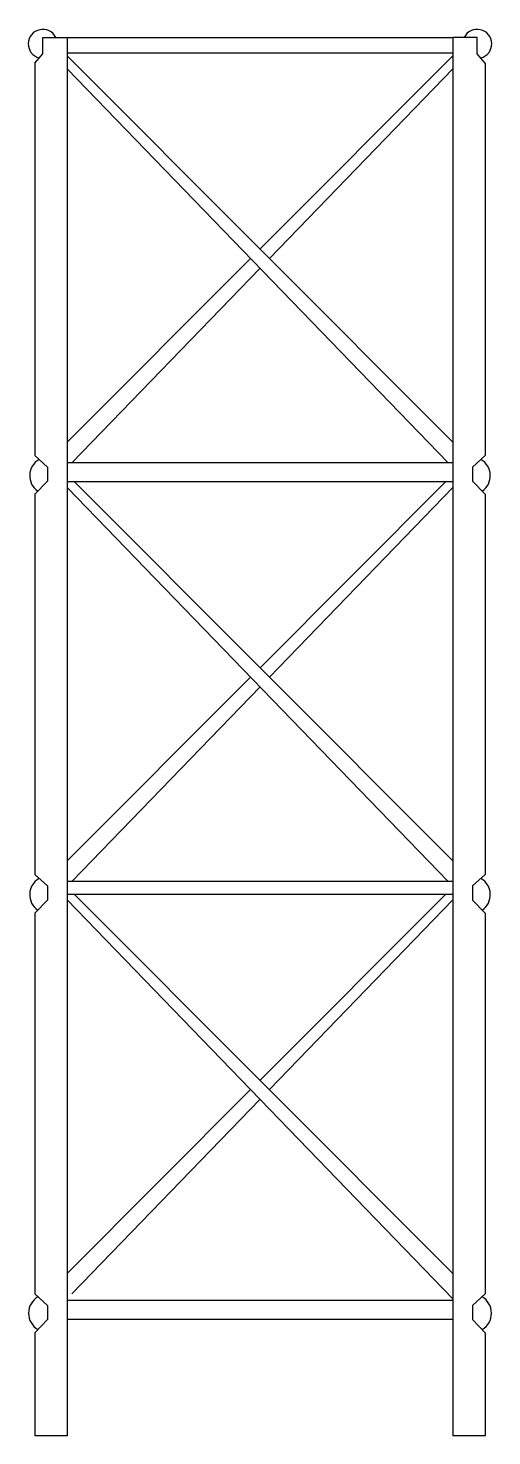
# Model space of a CAD drawing. Extents: x 18458 to 18499, y -376 to -251.
import ezdxf

# ---------------------------------------------------------------- set-up
doc = ezdxf.new("R2010")
doc.units = 0
doc.layers.get('0').update_dxf_attribs({"linetype": 'CONTINUOUS'})

# ---------------------------------------------------------------- blocks, each defined once
blk = doc.blocks.new('A$C723E53B4')
at = {"color": 7}
for p, q in [((6.73, 216.54), (8.89, 216.54)), ((6.73, 215.1), (6.73, 216.54)), ((7.89, 216.54), (8.89, 216.54)), ((8.89, 216.54), (43.08, 216.54)), ((8.89, 216.54), (8.89, 92.59)), ((45.24, 216.54), (43.08, 216.54)), ((44.08, 216.54), (43.08, 216.54)), ((43.08, 216.54), (43.08, 92.59)), ((45.24, 215.1), (45.24, 216.54)), ((6.01, 214.26), (6.73, 215.1)), ((43.08, 215.14), (8.89, 215.14)), ((8.89, 214.91), (43.08, 180.67)), ((43.08, 214.91), (25.99, 197.79)), ((45.96, 214.26), (45.24, 215.1)), ((6.01, 214.26), (6.01, 179.49)), ((8.89, 213.77), (42.67, 178.85)), ((43.08, 213.77), (26.82, 196.96)), ((45.96, 214.26), (45.96, 179.49)), ((25.15, 196.96), (8.89, 180.67)), ((25.99, 196.1), (9.3, 178.85)), ((6.01, 179.49), (7.15, 178.46)), ((7.15, 178.46), (7.15, 177.21)), ((43.08, 178.85), (8.89, 178.85)), ((45.96, 179.49), (44.82, 178.46)), ((44.82, 178.46), (44.82, 177.21)), ((7.15, 177.21), (6.01, 176.05)), ((44.82, 177.21), (45.96, 176.05)), ((6.01, 176.05), (6.01, 142.35)), ((43.08, 177.14), (8.89, 177.14)), ((8.89, 176.65), (42.67, 141.72)), ((9.54, 177.14), (43.08, 143.55)), ((42.43, 177.14), (25.99, 160.67)), ((43.08, 176.65), (26.82, 159.83)), ((45.96, 176.05), (45.96, 142.35)), ((25.15, 159.83), (8.89, 143.55)), ((25.99, 158.97), (9.3, 141.72)), ((6.01, 142.35), (7.15, 141.33)), ((45.96, 142.35), (44.82, 141.33)), ((7.15, 141.33), (7.15, 140.07)), ((43.08, 141.72), (8.89, 141.72)), ((44.82, 141.33), (44.82, 140.07)), ((7.15, 140.07), (6.01, 138.92)), ((43.08, 140.58), (8.89, 140.58)), ((8.89, 140.09), (43.08, 104.74)), ((9.54, 140.58), (43.08, 106.99)), ((42.43, 140.58), (25.99, 124.11)), ((43.08, 140.09), (26.82, 123.28)), ((44.82, 140.07), (45.96, 138.92)), ((6.01, 138.92), (6.01, 105.17)), ((45.96, 138.92), (45.96, 105.17)), ((25.15, 123.28), (8.89, 106.99)), ((25.99, 122.42), (9.3, 105.17)), ((6.01, 105.17), (7.15, 104.14)), ((45.96, 105.17), (44.82, 104.14)), ((7.15, 104.14), (7.15, 102.89)), ((43.08, 104.6), (8.89, 104.6)), ((44.82, 104.14), (44.82, 102.89)), ((7.15, 102.89), (6.01, 101.73)), ((43.08, 102.89), (8.89, 102.89)), ((44.82, 102.89), (45.96, 101.73)), ((6.01, 101.73), (6.01, 92.59)), ((45.96, 101.73), (45.96, 92.59)), ((8.89, 92.59), (6.01, 92.59)), ((45.96, 92.59), (43.08, 92.59))]:
    blk.add_line(p, q, dxfattribs=at)
for centre, radius, start, end in [((6.73, 215.97), 1.29, 26.1409, 255.3594), ((45.24, 215.97), 1.29, 284.6406, 153.8591), ((7.22, 177.7), 1.66, 119.9195, 235.5294), ((44.75, 177.7), 1.66, 304.4706, 60.0805), ((7.22, 140.56), 1.66, 119.9195, 235.5294), ((44.75, 140.56), 1.66, 304.4706, 60.0805), ((7.15, 103.46), 1.69, 120.5384, 239.0997), ((44.82, 103.46), 1.69, 300.9003, 59.4616)]:
    blk.add_arc(centre, radius, start, end, dxfattribs=at)

msp = doc.modelspace()

# ---------------------------------------------------------------- block references
at = {"color": 7}
msp.add_blockref('A$C723E53B4', (18452.54, -468.18), dxfattribs=at)

doc.saveas('drawing.dxf')
